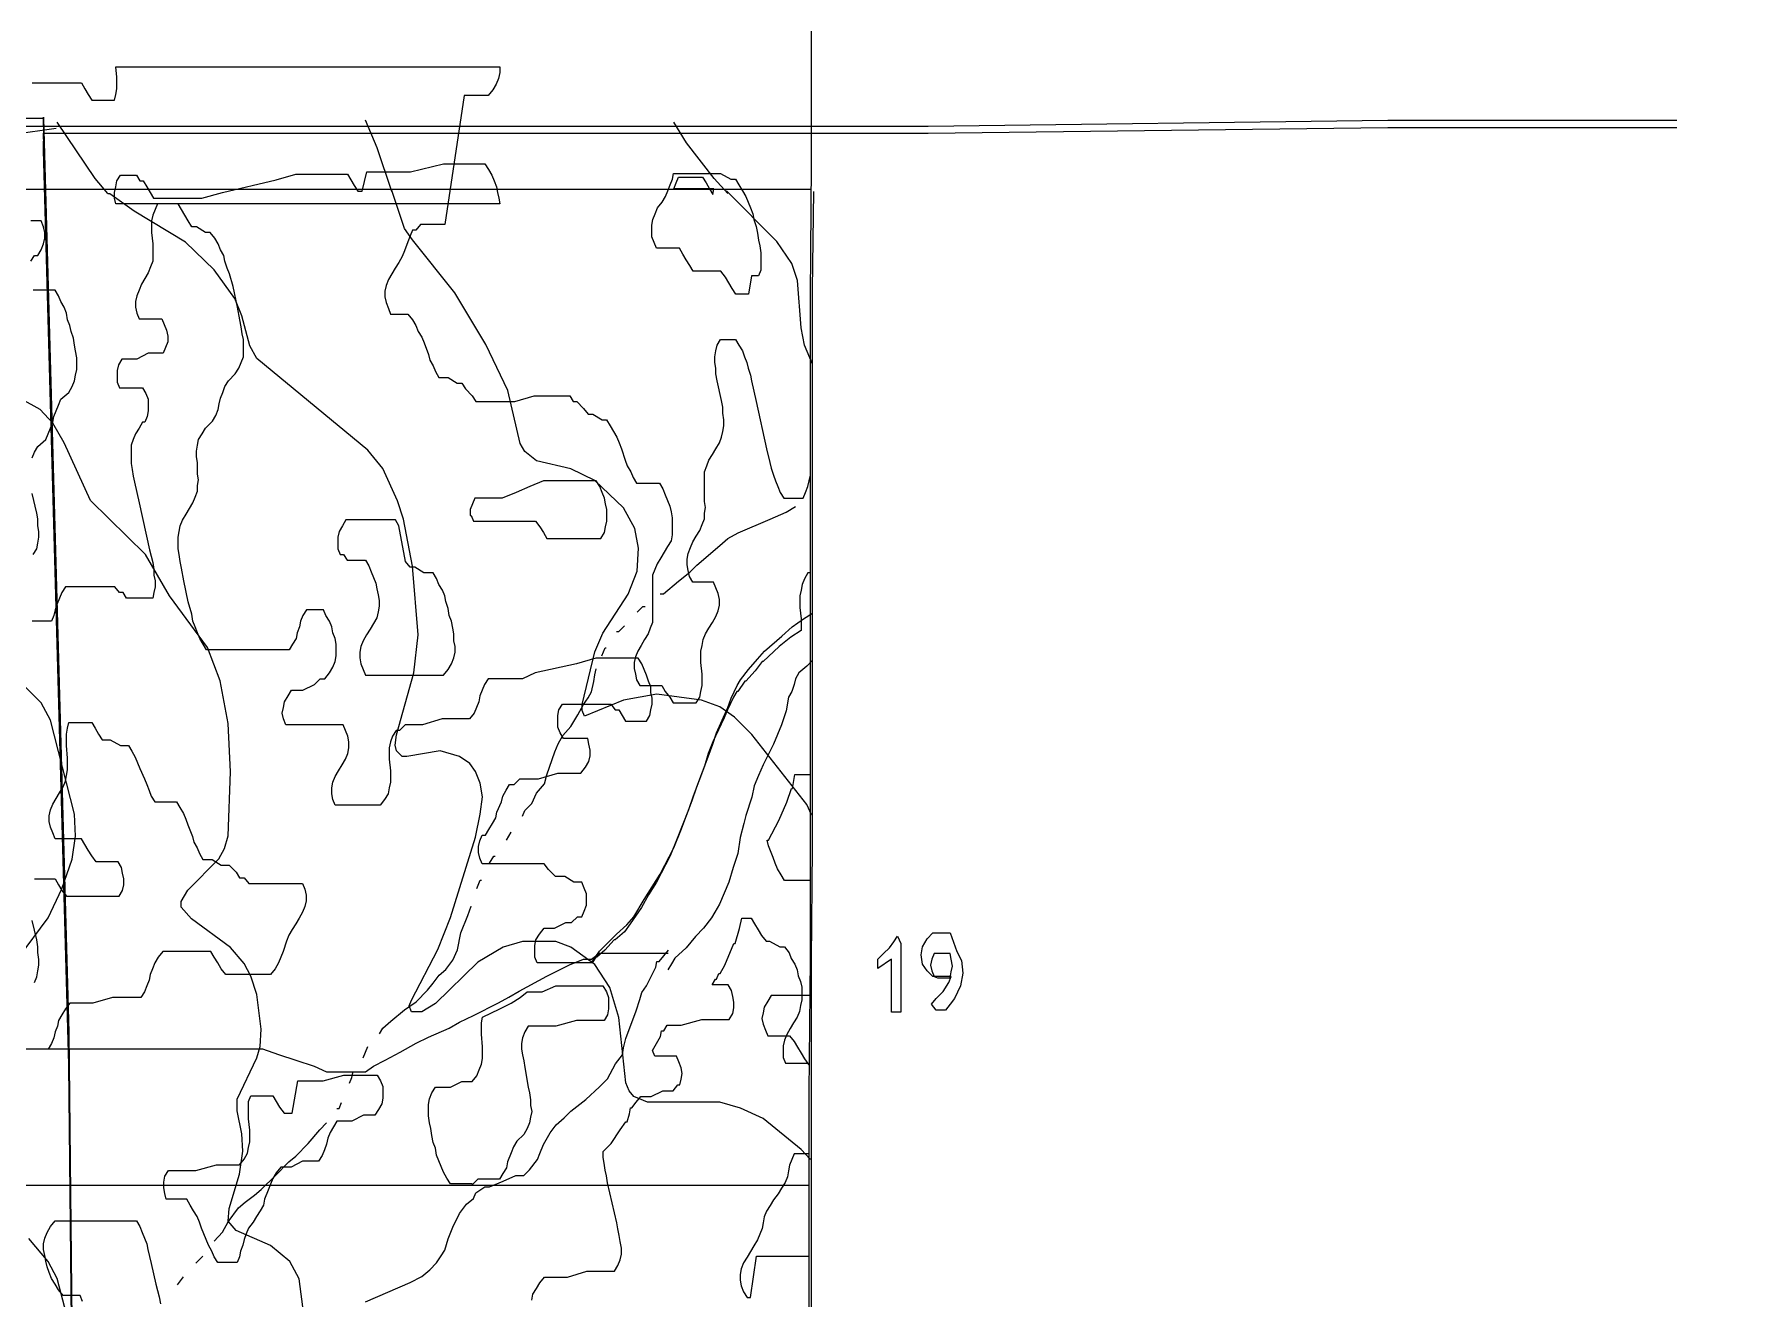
# Model space of a CAD drawing. Extents: x -0.82 to 6.83, y -0.63 to 7.9.
# Drawn here: x 2.53 to 3.321, y 6.715 to 7.297 of the extents above; entities that cross this region are included whole.
import ezdxf

# ---------------------------------------------------------------- set-up
doc = ezdxf.new("R2010")
doc.units = 0
for name, color, linetype in [('Grid', 7, 'CONTINUOUS'), ('roads', 7, 'CONTINUOUS'), ('split_lines', 7, 'CONTINUOUS'), ('split_lines_copy', 7, 'CONTINUOUS'), ('topo', 7, 'CONTINUOUS'), ('topo_grid', 7, 'CONTINUOUS'), ('water', 7, 'CONTINUOUS'), ('white', 7, 'CONTINUOUS')]:
    doc.layers.add(name, color=color, linetype=linetype)

msp = doc.modelspace()

# ---------------------------------------------------------------- linework, layer by layer
at = {"layer": 'Grid', "color": 1}
for points in [[(1.491971, 7.241483), (1.707619, 7.244658), (1.706037, 7.036378), (1.704454, 6.828654), (1.705507, 6.619871), (1.706034, 6.411062), (1.705507, 6.619871), (1.704454, 6.828654), (1.706037, 7.036378), (1.707619, 7.244658), (1.908504, 7.251537), (2.109916, 7.258416), (2.321873, 7.258416), (2.53383, 7.258416), (2.539629, 7.048046), (2.545429, 6.837676), (2.547543, 6.630984), (2.550181, 6.424318), (2.334529, 6.419555), (2.119408, 6.414793), (1.912724, 6.412147), (1.706037, 6.405744), (1.498298, 6.40839)], [(3.285174, 7.257252), (3.152304, 7.257252), (2.940874, 7.254606), (2.734189, 7.254606), (2.533832, 7.254606), (2.533832, 7.25884), (2.533831, 7.254606), (2.321874, 7.254606), (2.109918, 7.254606), (1.908506, 7.247727), (1.707621, 7.240848), (1.707621, 7.25884)], [(2.533831, 7.257252), (2.533831, 7.253019), (2.539631, 7.042649), (2.545431, 6.832279), (2.54754, 6.625586), (2.550175, 6.41892), (2.54754, 6.211698), (2.544905, 6.004503), (2.543849, 5.795694), (2.542267, 5.586911), (2.529613, 5.383394), (2.516432, 5.180405)], [(3.380605, 6.422624), (3.171811, 6.422624), (2.963018, 6.422624), (2.754224, 6.419978), (2.550176, 6.417333), (2.547541, 6.623999), (2.545432, 6.830691), (2.539632, 7.041061), (2.533833, 7.251431), (2.73419, 7.251431), (2.940875, 7.251431), (3.152304, 7.254077), (3.285175, 7.254077)], [(3.35686, 4.763925), (3.14543, 4.763925), (2.933491, 4.763925), (2.724698, 4.763925), (2.712043, 4.763925), (2.490595, 4.763925), (2.503777, 4.967442), (2.51643, 5.17096), (2.529612, 5.373948), (2.542266, 5.577466), (2.543848, 5.786248), (2.544904, 5.995058), (2.547539, 6.202253), (2.550174, 6.409474), (2.547539, 6.61614), (2.54543, 6.822833), (2.53963, 7.033203), (2.533831, 7.243573), (2.533831, 7.247807)]]:
    msp.add_lwpolyline(points, dxfattribs=at)
for points in [[(2.928221, 6.878686), (2.928221, 6.847069), (2.924004, 6.847069), (2.924004, 6.87141), (2.917677, 6.867177), (2.917677, 6.87141), (2.920323, 6.874056), (2.922969, 6.876702), (2.925086, 6.879348), (2.926673, 6.881994)], [(2.954056, 6.875009), (2.956173, 6.870775), (2.956702, 6.864955), (2.955643, 6.859134), (2.952998, 6.853313), (2.950881, 6.850667), (2.948764, 6.848021), (2.946648, 6.848021), (2.944531, 6.848021), (2.942414, 6.850667), (2.944531, 6.853313), (2.947695, 6.856488), (2.950341, 6.860721), (2.9514, 6.863367), (2.949283, 6.863367), (2.946637, 6.863367), (2.942946, 6.863367), (2.9403, 6.866013), (2.938184, 6.869188), (2.937654, 6.873421), (2.938184, 6.877125), (2.9403, 6.88083), (2.942946, 6.883475), (2.946637, 6.883475), (2.950855, 6.883475)], [(2.945093, 6.862891), (2.94668, 6.862891), (2.949326, 6.862891), (2.950914, 6.862891), (2.951443, 6.865537), (2.951972, 6.868183), (2.951443, 6.871358), (2.950914, 6.874003), (2.949326, 6.874003), (2.94668, 6.874003), (2.944564, 6.874003), (2.943505, 6.874003), (2.942447, 6.871358), (2.941918, 6.868712), (2.942447, 6.866066), (2.943505, 6.86342)]]:
    msp.add_lwpolyline(points, close=True, dxfattribs=at)
at = {"layer": 'roads', "color": 7}
for points in [[(2.539632, 7.253575), (2.520124, 7.250929)], [(2.785861, 6.869744), (2.789552, 6.875035), (2.793243, 6.878739), (2.79746, 6.882973), (2.802204, 6.887206), (2.805369, 6.89091), (2.810113, 6.898848), (2.813804, 6.904669), (2.817494, 6.910489), (2.823821, 6.92266), (2.826985, 6.930598), (2.832258, 6.944356), (2.834375, 6.950706), (2.839648, 6.964464), (2.841765, 6.970285), (2.843352, 6.975577), (2.848625, 6.987219), (2.850213, 6.991452), (2.852859, 6.997273), (2.854446, 6.999919), (2.858137, 7.004681), (2.862355, 7.009444), (2.865519, 7.013148), (2.873427, 7.020027), (2.878174, 7.02426), (2.88345, 7.027964), (2.88767, 7.03061)], [(2.88761, 7.008914), (2.884991, 7.006269), (2.8813, 7.003094), (2.879712, 7.000448), (2.879183, 6.997802), (2.878125, 6.994627), (2.876537, 6.991981), (2.875479, 6.985631), (2.873362, 6.979281), (2.869671, 6.970285), (2.864927, 6.96076), (2.862811, 6.955998), (2.860694, 6.951235), (2.859636, 6.945944), (2.85699, 6.937477), (2.855932, 6.933773), (2.854344, 6.927423), (2.853286, 6.920014), (2.851169, 6.913664), (2.849052, 6.906785), (2.844835, 6.896731), (2.842718, 6.893027), (2.841131, 6.890381), (2.83744, 6.885619), (2.833749, 6.881914), (2.829531, 6.876623), (2.824258, 6.87186), (2.822671, 6.869214), (2.821083, 6.866569)], [(2.524341, 6.830188), (2.53594, 6.830188), (2.571266, 6.830188), (2.592356, 6.830188), (2.612391, 6.830188), (2.616609, 6.830188), (2.622936, 6.830188), (2.629267, 6.830188), (2.63454, 6.830188), (2.641921, 6.827543), (2.64983, 6.824897), (2.658265, 6.822251), (2.664065, 6.819605), (2.673555, 6.819605), (2.679882, 6.819605), (2.681998, 6.819605), (2.685689, 6.822251), (2.690962, 6.824897), (2.697815, 6.828601), (2.705197, 6.832834), (2.710997, 6.83548), (2.720487, 6.839713), (2.725231, 6.842359), (2.731557, 6.845534), (2.743157, 6.851355), (2.747901, 6.854001), (2.752647, 6.856647), (2.7653, 6.863526), (2.775846, 6.868818), (2.782172, 6.871463), (2.785863, 6.871463), (2.789554, 6.874109), (2.796407, 6.874109), (2.802738, 6.874109), (2.809591, 6.874109), (2.814864, 6.874109), (2.818026, 6.874109), (2.82119, 6.874109)], [(2.681989, 6.713692), (2.702552, 6.722688), (2.707825, 6.725334), (2.711516, 6.728509), (2.714681, 6.731684), (2.716797, 6.734859), (2.718385, 6.737505), (2.719972, 6.742796), (2.722089, 6.748088), (2.725251, 6.754438), (2.728415, 6.758671), (2.731577, 6.761317), (2.732635, 6.763963), (2.736853, 6.766609), (2.738969, 6.766609), (2.745295, 6.769255), (2.751095, 6.771901), (2.752683, 6.771901), (2.753212, 6.771901), (2.754799, 6.771901), (2.757445, 6.774546), (2.761136, 6.779309), (2.762194, 6.781955), (2.763782, 6.786188), (2.766946, 6.79148), (2.769592, 6.795184), (2.773283, 6.798359), (2.776448, 6.801534), (2.783303, 6.806826), (2.789629, 6.812646), (2.79332, 6.816351), (2.797011, 6.82323), (2.800173, 6.827463), (2.800702, 6.830638), (2.80176, 6.834871), (2.806504, 6.847571), (2.808092, 6.852863), (2.80915, 6.856038), (2.811267, 6.859213), (2.815484, 6.86768), (2.816013, 6.870326), (2.817072, 6.870326), (2.819188, 6.872971), (2.821305, 6.875617)]]:
    msp.add_lwpolyline(points, dxfattribs=at)
at = {"layer": 'split_lines', "color": 7}
msp.add_lwpolyline([(2.885554, 6.383466), (2.885554, 6.44469), (2.885554, 6.505333), (2.886083, 6.566584), (2.886083, 6.6272), (2.886083, 6.688398), (2.886083, 6.749623), (2.886083, 6.810292), (2.886612, 6.871516), (2.886612, 6.932132), (2.886612, 6.99341), (2.886612, 7.053999), (2.886612, 7.115277), (2.886612, 7.176501), (2.887142, 7.237118), (2.887142, 7.298369)], dxfattribs=at)
at = {"layer": 'split_lines_copy', "color": 7}
msp.add_lwpolyline([(2.885554, 6.383466), (2.885554, 6.44469), (2.885554, 6.505333), (2.886083, 6.566584), (2.886083, 6.6272), (2.886083, 6.688398), (2.886083, 6.749623), (2.886083, 6.810292), (2.886612, 6.871516), (2.886612, 6.932132), (2.886612, 6.99341), (2.886612, 7.053999), (2.886612, 7.115277), (2.886612, 7.176501), (2.887142, 7.237118), (2.887142, 7.298369)], dxfattribs=at)
at = {"layer": 'topo', "color": 2}
for points in [[(2.694118, 7.224656), (2.687265, 7.244764), (2.681992, 7.257464)], [(2.563358, 7.223677), (2.557558, 7.230556), (2.540159, 7.256485)], [(2.848604, 7.223677), (2.842278, 7.230556), (2.829623, 7.24696), (2.823823, 7.256485)], [(2.886589, 6.779362), (2.882347, 6.78386), (2.864948, 6.798147), (2.854402, 6.80291), (2.844911, 6.805556), (2.829621, 6.805556), (2.811693, 6.805556), (2.805367, 6.808201), (2.80325, 6.810847), (2.801663, 6.814551), (2.798498, 6.844608), (2.794281, 6.858366), (2.787428, 6.86895), (2.776355, 6.876887), (2.769502, 6.879533), (2.763176, 6.879533), (2.754212, 6.879533), (2.745248, 6.876887), (2.733649, 6.870008), (2.714141, 6.850958), (2.707815, 6.847254), (2.703071, 6.847254), (2.702013, 6.8499), (2.703071, 6.852546), (2.715199, 6.875829), (2.720999, 6.890646), (2.732598, 6.927555), (2.734715, 6.938138), (2.735773, 6.946076), (2.734715, 6.952426), (2.732598, 6.957718), (2.729953, 6.961422), (2.725209, 6.964597), (2.716245, 6.967243), (2.700952, 6.964597), (2.698835, 6.964597), (2.696189, 6.967243), (2.69566, 6.969888), (2.696189, 6.974651), (2.704103, 7.00312), (2.706219, 7.020583), (2.7036, 7.0522), (2.699377, 7.073896), (2.696731, 7.082363), (2.689879, 7.097179), (2.683023, 7.105646), (2.631881, 7.147821), (2.628717, 7.153641), (2.625026, 7.1674), (2.621863, 7.175337), (2.612372, 7.188566), (2.599191, 7.201266), (2.575465, 7.215554), (2.564393, 7.223491), (2.56334, 7.223491)], [(2.887165, 6.937847), (2.884995, 6.94261), (2.859683, 6.974783), (2.851774, 6.982721), (2.844921, 6.987483), (2.836487, 6.990658), (2.815923, 6.993304), (2.800633, 6.990658), (2.782707, 6.98325), (2.781649, 6.985896), (2.781649, 6.988541), (2.787449, 7.012883), (2.79114, 7.02135), (2.802739, 7.039341), (2.806956, 7.049925), (2.807486, 7.060508), (2.805898, 7.069504), (2.800625, 7.079029), (2.787443, 7.091729), (2.776371, 7.097021), (2.760554, 7.100725), (2.755283, 7.104958), (2.753167, 7.108662), (2.747367, 7.133004), (2.73735, 7.154171), (2.723113, 7.177983), (2.703605, 7.202325), (2.699914, 7.207616), (2.694114, 7.225079)], [(2.88762, 7.145254), (2.883932, 7.153985), (2.882344, 7.161923), (2.880757, 7.183619), (2.878111, 7.191556), (2.871258, 7.20161), (2.848054, 7.224894)], [(2.653514, 6.707977), (2.651398, 6.724381), (2.64718, 6.732319), (2.638217, 6.739727), (2.622399, 6.746606), (2.618708, 6.75084), (2.619235, 6.756661), (2.623981, 6.772536), (2.625563, 6.783119), (2.625037, 6.791056), (2.622928, 6.80164), (2.622928, 6.806931), (2.631891, 6.825981), (2.633473, 6.831273), (2.634, 6.839211), (2.631891, 6.855086), (2.629256, 6.863552), (2.626093, 6.869373), (2.619766, 6.876781), (2.601838, 6.890011), (2.597094, 6.895302), (2.597094, 6.897948), (2.600258, 6.90324), (2.614493, 6.917527), (2.617128, 6.92229), (2.61871, 6.928111), (2.619766, 6.957638), (2.61871, 6.979863), (2.615019, 6.999442), (2.60922, 7.014788), (2.591821, 7.038601), (2.580748, 7.057651), (2.555436, 7.082521), (2.54331, 7.10898), (2.538037, 7.117976), (2.532238, 7.124326), (2.506403, 7.138613)], [(2.522234, 6.871966), (2.535942, 6.890487), (2.542269, 6.903716), (2.547014, 6.917474), (2.548596, 6.928058), (2.54807, 6.938112), (2.536998, 6.981345), (2.53278, 6.989282), (2.523288, 6.998807)], [(2.887614, 6.937847), (2.887164, 6.937847)], [(2.887086, 6.779362), (2.886583, 6.779362)], [(2.886558, 6.502528), (2.882349, 6.505174), (2.854931, 6.515228), (2.758442, 6.546317), (2.75106, 6.550021), (2.732079, 6.563779), (2.721535, 6.5696), (2.680937, 6.586534), (2.64403, 6.599763), (2.636648, 6.605584), (2.610286, 6.636169), (2.583919, 6.66358), (2.574956, 6.669401), (2.55703, 6.67628), (2.548594, 6.682101), (2.546485, 6.684747), (2.544903, 6.688451), (2.544376, 6.70803), (2.540158, 6.724434), (2.53594, 6.732372), (2.526977, 6.742955)]]:
    msp.add_lwpolyline(points, dxfattribs=at)
msp.add_lwpolyline([(2.88762, 7.145254)], close=True, dxfattribs=at)
at = {"layer": 'topo_grid', "color": 7}
for points in [[(2.886609, 6.356716), (2.886609, 6.40786), (2.886609, 6.459534), (2.886609, 6.510678), (2.886609, 6.562351), (2.886609, 6.614024), (2.887138, 6.665168), (2.887138, 6.716841), (2.887138, 6.767985), (2.887138, 6.819658), (2.887138, 6.871305), (2.887667, 6.922449), (2.887667, 6.974122), (2.887667, 7.025266), (2.887667, 7.076939), (2.887667, 7.128612), (2.887667, 7.179756), (2.888196, 7.224576)], [(2.49376, 6.767456), (2.530667, 6.767456), (2.568101, 6.767456), (2.605013, 6.767456), (2.642448, 6.767456), (2.679355, 6.767456), (2.716789, 6.767456), (2.754223, 6.767456), (2.791135, 6.767456), (2.828569, 6.767456), (2.865477, 6.767456), (2.886273, 6.767456)]]:
    msp.add_lwpolyline(points, dxfattribs=at)
at = {"layer": 'water', "color": 4}
for points in [[(2.817497, 7.0395), (2.819085, 7.0395), (2.825937, 7.045321), (2.83121, 7.049554), (2.834375, 7.052729), (2.844921, 7.061725), (2.848612, 7.0649), (2.853356, 7.067546), (2.86812, 7.073896), (2.875502, 7.077071), (2.879722, 7.079717)], [(2.806951, 7.03106), (2.809597, 7.033706), (2.810655, 7.033706)], [(2.79746, 7.022117), (2.798518, 7.022117), (2.801164, 7.024763)], [(2.790606, 7.011031), (2.792193, 7.014735), (2.792723, 7.014735)], [(2.754225, 6.937212), (2.755283, 6.939858), (2.758445, 6.943033), (2.760562, 6.947796), (2.764253, 6.952029), (2.765311, 6.956262), (2.769002, 6.966846), (2.770589, 6.97055), (2.772706, 6.974254), (2.776397, 6.978487), (2.779561, 6.983779), (2.782207, 6.988541), (2.784324, 6.991716), (2.785911, 6.994362), (2.78697, 6.999125), (2.787499, 7.0023), (2.788028, 7.004946)], [(2.746844, 6.926153), (2.748961, 6.929857), (2.748961, 6.929857)], [(2.738935, 6.915596), (2.741052, 6.918771), (2.741581, 6.918771)], [(2.733135, 6.904007), (2.734722, 6.907711), (2.735252, 6.907711)], [(2.688318, 6.837041), (2.689906, 6.839687), (2.693596, 6.842862), (2.699923, 6.848154), (2.705196, 6.851858), (2.710469, 6.857149), (2.713115, 6.860324), (2.715761, 6.864029), (2.718925, 6.866674), (2.722087, 6.870908), (2.724203, 6.87567), (2.725791, 6.883608), (2.728953, 6.891545), (2.73054, 6.895779), (2.73054, 6.895779)], [(2.680937, 6.825955), (2.681995, 6.828601), (2.683054, 6.831247)], [(2.67461, 6.814366), (2.675668, 6.817012), (2.676197, 6.819658)], [(2.66881, 6.802778), (2.669868, 6.802778), (2.670927, 6.805423)], [(2.612393, 6.741606), (2.616084, 6.745839), (2.618719, 6.750602), (2.623465, 6.756952), (2.626629, 6.759598), (2.630847, 6.762773), (2.634009, 6.765418), (2.640336, 6.771768), (2.646664, 6.778118), (2.649828, 6.780764), (2.655628, 6.786585), (2.660901, 6.792935), (2.664063, 6.79611), (2.664063, 6.79611)], [(2.603957, 6.731578), (2.607121, 6.734753)], [(2.595521, 6.721577), (2.598156, 6.725281)]]:
    msp.add_lwpolyline(points, dxfattribs=at)
at = {"layer": 'white', "color": 7}
for points in [[(2.528565, 7.274556), (2.5312, 7.274556), (2.533838, 7.274556), (2.536473, 7.274556), (2.539108, 7.274556), (2.541744, 7.274556), (2.544381, 7.274556), (2.547017, 7.274556), (2.549125, 7.274556), (2.551234, 7.274556), (2.552814, 7.27191), (2.554396, 7.269264), (2.555978, 7.266619), (2.55756, 7.266619), (2.559669, 7.266619), (2.561778, 7.266619), (2.563357, 7.266619), (2.56494, 7.266619), (2.566522, 7.266619), (2.567048, 7.269264), (2.567575, 7.27191), (2.567575, 7.274556), (2.567575, 7.277202), (2.567048, 7.281964), (2.743679, 7.281964), (2.743679, 7.281964), (2.743679, 7.279319), (2.74315, 7.276673), (2.742092, 7.274027), (2.740504, 7.271381), (2.738388, 7.268735), (2.736271, 7.268735), (2.733109, 7.268735), (2.730463, 7.268735), (2.727302, 7.268735), (2.718372, 7.209469), (2.715726, 7.209469), (2.712564, 7.209469), (2.709919, 7.209469), (2.707273, 7.209469), (2.705156, 7.206823), (2.703569, 7.206823), (2.70251, 7.204177), (2.701452, 7.201531), (2.699864, 7.197298), (2.698806, 7.194652), (2.697219, 7.192006), (2.695631, 7.18936), (2.694044, 7.186714), (2.692456, 7.184069), (2.691398, 7.181423), (2.690869, 7.178777), (2.690869, 7.176131), (2.691398, 7.173485), (2.692456, 7.170839), (2.693514, 7.168194), (2.695631, 7.168194), (2.697219, 7.168194), (2.699335, 7.168194), (2.701452, 7.168194), (2.703569, 7.165548), (2.705156, 7.162902), (2.706214, 7.160256), (2.707802, 7.15761), (2.70886, 7.154964), (2.710977, 7.149673), (2.711506, 7.147027), (2.713094, 7.144381), (2.714152, 7.141735), (2.715739, 7.139089), (2.717856, 7.139089), (2.719973, 7.139089), (2.72419, 7.136444), (2.726307, 7.136444), (2.727894, 7.133798), (2.731056, 7.130623), (2.732644, 7.127977), (2.73476, 7.127977), (2.736877, 7.127977), (2.739523, 7.127977), (2.742169, 7.127977), (2.744814, 7.127977), (2.747976, 7.127977), (2.750622, 7.127977), (2.759586, 7.130623), (2.762748, 7.130623), (2.765394, 7.130623), (2.768558, 7.130623), (2.771204, 7.130623), (2.773321, 7.130623), (2.775967, 7.130623), (2.777554, 7.127977), (2.779142, 7.127977), (2.782306, 7.124802), (2.784423, 7.122156), (2.786539, 7.122156), (2.790757, 7.11951), (2.792873, 7.11951), (2.794461, 7.116864), (2.796048, 7.114219), (2.797636, 7.111573), (2.798694, 7.108927), (2.799753, 7.106281), (2.80134, 7.100989), (2.802398, 7.098344), (2.803986, 7.095698), (2.805044, 7.093052), (2.806632, 7.090406), (2.808748, 7.090406), (2.810865, 7.090406), (2.812982, 7.090406), (2.815098, 7.090406), (2.817215, 7.090406), (2.818803, 7.08776), (2.819861, 7.085114), (2.820919, 7.082469), (2.821978, 7.079823), (2.822507, 7.077177), (2.823036, 7.074531), (2.823036, 7.071885), (2.823036, 7.069239), (2.823036, 7.066594), (2.822507, 7.063948), (2.820919, 7.061302), (2.819332, 7.058656), (2.817744, 7.05601), (2.816157, 7.053364), (2.815098, 7.050719), (2.81404, 7.048073), (2.81404, 7.045427), (2.81404, 7.042781), (2.81404, 7.040135), (2.81404, 7.034314), (2.81404, 7.031669), (2.81404, 7.029023), (2.81404, 7.026377), (2.812982, 7.023731), (2.811923, 7.021085), (2.810336, 7.018439), (2.808748, 7.015794), (2.807161, 7.013148), (2.806103, 7.010502), (2.805573, 7.007856), (2.805573, 7.00521), (2.806103, 7.002564), (2.806632, 6.999919), (2.808219, 6.997273), (2.809807, 6.997273), (2.811923, 6.997273), (2.81404, 6.997273), (2.816157, 6.997273), (2.818273, 6.997273), (2.819861, 6.994627), (2.821978, 6.991981), (2.823565, 6.989335), (2.825153, 6.989335), (2.82674, 6.989335), (2.828857, 6.989335), (2.830444, 6.989335), (2.832561, 6.989335), (2.834148, 6.989335), (2.835736, 6.991981), (2.836265, 6.994627), (2.836794, 6.997273), (2.836794, 6.999919), (2.836794, 7.002564), (2.836265, 7.007856), (2.836265, 7.010502), (2.836265, 7.013148), (2.836794, 7.015794), (2.837323, 7.018439), (2.838382, 7.021085), (2.839969, 7.023731), (2.841557, 7.026377), (2.843144, 7.029023), (2.844203, 7.031669), (2.844732, 7.034314), (2.844732, 7.03696), (2.844203, 7.039606), (2.843144, 7.042252), (2.842086, 7.044898), (2.839969, 7.044898), (2.838382, 7.044898), (2.836265, 7.044898), (2.834148, 7.044898), (2.832561, 7.044898), (2.830973, 7.047544), (2.830444, 7.050189), (2.829915, 7.052835), (2.829915, 7.055481), (2.830444, 7.058127), (2.831503, 7.060773), (2.832561, 7.063419), (2.834148, 7.066064), (2.835736, 7.06871), (2.836794, 7.071356), (2.837853, 7.074002), (2.837853, 7.076648), (2.838382, 7.079294), (2.837853, 7.081939), (2.837853, 7.087231), (2.837853, 7.090406), (2.837853, 7.093052), (2.837853, 7.095698), (2.838911, 7.098344), (2.839969, 7.100989), (2.841557, 7.103635), (2.843144, 7.106281), (2.844732, 7.108927), (2.84579, 7.111573), (2.846319, 7.114219), (2.846848, 7.116864), (2.846848, 7.11951), (2.846319, 7.122685), (2.846319, 7.125331), (2.84579, 7.128506), (2.843673, 7.137502), (2.843144, 7.140677), (2.843144, 7.143323), (2.842615, 7.145969), (2.842615, 7.148614), (2.843144, 7.15126), (2.843673, 7.153906), (2.845261, 7.156552), (2.846848, 7.156552), (2.848436, 7.156552), (2.850553, 7.156552), (2.85214, 7.156552), (2.853728, 7.153906), (2.855315, 7.15126), (2.856373, 7.148614), (2.857432, 7.145969), (2.857961, 7.143323), (2.859019, 7.140148), (2.859548, 7.137502), (2.861665, 7.127977), (2.866412, 7.106281), (2.867999, 7.099931), (2.868528, 7.097285), (2.869587, 7.09411), (2.870645, 7.091464), (2.871703, 7.088819), (2.872762, 7.086173), (2.874349, 7.083527), (2.875937, 7.083527), (2.878053, 7.083527), (2.88017, 7.083527), (2.881758, 7.083527), (2.883345, 7.083527), (2.884403, 7.086173), (2.885462, 7.088819), (2.885991, 7.091464), (2.886599, 7.09411)], [(2.887058, 7.225582), (2.866003, 7.225582), (2.825932, 7.225582), (2.786389, 7.225582), (2.746318, 7.225582), (2.706771, 7.225582), (2.6667, 7.225582), (2.627156, 7.225582), (2.587086, 7.225582), (2.547011, 7.225582), (2.507468, 7.225582)], [(2.887061, 7.225582), (2.866005, 7.225582), (2.825934, 7.225582), (2.786391, 7.225582), (2.746316, 7.225582), (2.706773, 7.225582), (2.666702, 7.225582), (2.627158, 7.225582), (2.587088, 7.225582), (2.547013, 7.225582), (2.507469, 7.225582)], [(2.886621, 7.049131), (2.885484, 7.049131), (2.883896, 7.046485), (2.882838, 7.043839), (2.882309, 7.041194), (2.881779, 7.038548), (2.881779, 7.035902), (2.881779, 7.033256), (2.882309, 7.027964), (2.882309, 7.025319), (2.882309, 7.022673), (2.882309, 7.022673), (2.877565, 7.019498), (2.872292, 7.015264), (2.86491, 7.008385), (2.86438, 7.008385), (2.861216, 7.004152), (2.856999, 6.999389), (2.856469, 6.999389), (2.853305, 6.994627), (2.852776, 6.994627), (2.851188, 6.991981), (2.848543, 6.98616), (2.848543, 6.98616), (2.846955, 6.982456), (2.846955, 6.982456), (2.841682, 6.971344), (2.841682, 6.971344), (2.839565, 6.966052), (2.837978, 6.960231), (2.832705, 6.946473), (2.830588, 6.940123), (2.825315, 6.926894), (2.82215, 6.918956), (2.815824, 6.906785), (2.812133, 6.900964), (2.808969, 6.895144), (2.803693, 6.887735), (2.801047, 6.884031), (2.79683, 6.880327), (2.796301, 6.880327), (2.792083, 6.875564), (2.788392, 6.872389), (2.787863, 6.872389), (2.786275, 6.869744), (2.784159, 6.869744), (2.780994, 6.869744), (2.777833, 6.869744), (2.774668, 6.869744), (2.772022, 6.869744), (2.769377, 6.869744), (2.766731, 6.869744), (2.764085, 6.869744), (2.762497, 6.869744), (2.76091, 6.869744), (2.759852, 6.872389), (2.759852, 6.875035), (2.759852, 6.877681), (2.760381, 6.880327), (2.761968, 6.882973), (2.764085, 6.885619), (2.766202, 6.885619), (2.768847, 6.885619), (2.774121, 6.888264), (2.776766, 6.888264), (2.779412, 6.89091), (2.781529, 6.89091), (2.782587, 6.893556), (2.783646, 6.896202), (2.783646, 6.898848), (2.783646, 6.901494), (2.782587, 6.904139), (2.781529, 6.906785), (2.779412, 6.906785), (2.777825, 6.906785), (2.773607, 6.909431), (2.771491, 6.909431), (2.769374, 6.909431), (2.766209, 6.912606), (2.764093, 6.915252), (2.762505, 6.915252), (2.759859, 6.915252), (2.757743, 6.915252), (2.755097, 6.915252), (2.751935, 6.915252), (2.746136, 6.915252), (2.74349, 6.915252), (2.740844, 6.915252), (2.738727, 6.915252), (2.736611, 6.915252), (2.735552, 6.915252), (2.734494, 6.917898), (2.733965, 6.920544), (2.733965, 6.923189), (2.734494, 6.925835), (2.735552, 6.928481), (2.73714, 6.928481), (2.738727, 6.931127), (2.740315, 6.933773), (2.741902, 6.936419), (2.742431, 6.939064), (2.744548, 6.943827), (2.745077, 6.946473), (2.746665, 6.949119), (2.748252, 6.951764), (2.750369, 6.951764), (2.753015, 6.95441), (2.755661, 6.95441), (2.758306, 6.95441), (2.761471, 6.95441), (2.770435, 6.957056), (2.773599, 6.957056), (2.776245, 6.957056), (2.778891, 6.957056), (2.781008, 6.957056), (2.783124, 6.959702), (2.784712, 6.962348), (2.785241, 6.964994), (2.785241, 6.967639), (2.784712, 6.970285), (2.784183, 6.972931), (2.782595, 6.972931), (2.781008, 6.972931), (2.778891, 6.972931), (2.776774, 6.972931), (2.774658, 6.972931), (2.77307, 6.972931), (2.771483, 6.975577), (2.770424, 6.978223), (2.770424, 6.980869), (2.770424, 6.983514), (2.770953, 6.98616), (2.772541, 6.988806), (2.774128, 6.988806), (2.776245, 6.988806), (2.778891, 6.988806), (2.781537, 6.988806), (2.784701, 6.988806), (2.787347, 6.988806), (2.789993, 6.988806), (2.792639, 6.988806), (2.794755, 6.988806), (2.796872, 6.98616), (2.79846, 6.98616), (2.800047, 6.983514), (2.801635, 6.980869), (2.803751, 6.980869), (2.805339, 6.980869), (2.807455, 6.980869), (2.809572, 6.980869), (2.81116, 6.980869), (2.812747, 6.983514), (2.813276, 6.98616), (2.813805, 6.988806), (2.813805, 6.991452), (2.813276, 6.994098), (2.813276, 6.996744), (2.812218, 6.999389), (2.81116, 7.002035), (2.810101, 7.004681), (2.809043, 7.007327), (2.807455, 7.009973), (2.805339, 7.009973), (2.802693, 7.009973), (2.800047, 7.009973), (2.797401, 7.009973), (2.794239, 7.009973), (2.791078, 7.009973), (2.787913, 7.009973), (2.778949, 7.007327), (2.759968, 7.003094), (2.754168, 7.000448), (2.751004, 7.000448), (2.748358, 7.000448), (2.745194, 7.000448), (2.742548, 7.000448), (2.740431, 7.000448), (2.738314, 7.000448), (2.736727, 6.997802), (2.735669, 6.995156), (2.73461, 6.99251), (2.734081, 6.989864), (2.733023, 6.987219), (2.731964, 6.984573), (2.729848, 6.981927), (2.727731, 6.981927), (2.725614, 6.981927), (2.722969, 6.981927), (2.720323, 6.981927), (2.717158, 6.981927), (2.708194, 6.979281), (2.705548, 6.979281), (2.702903, 6.979281), (2.700257, 6.979281), (2.697611, 6.976635), (2.696023, 6.976635), (2.694436, 6.973989), (2.693378, 6.971344), (2.692848, 6.968698), (2.692848, 6.966052), (2.692848, 6.963406), (2.693378, 6.958114), (2.693378, 6.955469), (2.693378, 6.952823), (2.692848, 6.950177), (2.692319, 6.947531), (2.690732, 6.944885), (2.688615, 6.942239), (2.686498, 6.942239), (2.683853, 6.942239), (2.681207, 6.942239), (2.678561, 6.942239), (2.675915, 6.942239), (2.673269, 6.942239), (2.671153, 6.942239), (2.669036, 6.942239), (2.667978, 6.942239), (2.666919, 6.944885), (2.66639, 6.947531), (2.66639, 6.950177), (2.666919, 6.952823), (2.667978, 6.955469), (2.669565, 6.958114), (2.671153, 6.96076), (2.67274, 6.963406), (2.673798, 6.966052), (2.674328, 6.968698), (2.674328, 6.971344), (2.673798, 6.973989), (2.67274, 6.976635), (2.671682, 6.979281), (2.669565, 6.979281), (2.667448, 6.979281), (2.664803, 6.979281), (2.662157, 6.979281), (2.656357, 6.979281), (2.653711, 6.979281), (2.651065, 6.979281), (2.64842, 6.979281), (2.646832, 6.979281), (2.64525, 6.979281), (2.644197, 6.981927), (2.64367, 6.984573), (2.644197, 6.987219), (2.644723, 6.989864), (2.646306, 6.99251), (2.647893, 6.995156), (2.650539, 6.995156), (2.653185, 6.995156), (2.658458, 6.997802), (2.661104, 7.000448), (2.66322, 7.000448), (2.665337, 7.003094), (2.666925, 7.005739), (2.667983, 7.008385), (2.668512, 7.011031), (2.668512, 7.013677), (2.668512, 7.016323), (2.667983, 7.018969), (2.666925, 7.021614), (2.666395, 7.02426), (2.665337, 7.026906), (2.66375, 7.029552), (2.662691, 7.032198), (2.660575, 7.032198), (2.658458, 7.032198), (2.65687, 7.032198), (2.654754, 7.032198), (2.653166, 7.029552), (2.652108, 7.026906), (2.651579, 7.02426), (2.65052, 7.021614), (2.649991, 7.018969), (2.648404, 7.016323), (2.646816, 7.013677), (2.644717, 7.013677), (2.642079, 7.013677), (2.639444, 7.013677), (2.636809, 7.013677), (2.633645, 7.013677), (2.63101, 7.013677), (2.627847, 7.013677), (2.624683, 7.013677), (2.622042, 7.013677), (2.618883, 7.013677), (2.616243, 7.013677), (2.613607, 7.013677), (2.610972, 7.013677), (2.608863, 7.013677), (2.607281, 7.016323), (2.605699, 7.018969), (2.604646, 7.021614), (2.60359, 7.02426), (2.602537, 7.026906), (2.602011, 7.030081), (2.600428, 7.035902), (2.59832, 7.045427), (2.597264, 7.051248), (2.596738, 7.054423), (2.596211, 7.057598), (2.595684, 7.060244), (2.595684, 7.062889), (2.595684, 7.065535), (2.596211, 7.068181), (2.596738, 7.070827), (2.597793, 7.073473), (2.599375, 7.076119), (2.600958, 7.078764), (2.60254, 7.08141), (2.603593, 7.084056), (2.604649, 7.086702), (2.604649, 7.089348), (2.605175, 7.091994), (2.604649, 7.094639), (2.604649, 7.099931), (2.604122, 7.102577), (2.604122, 7.105223), (2.604649, 7.107869), (2.605175, 7.110514), (2.606757, 7.11316), (2.608339, 7.115806), (2.611503, 7.118981), (2.613086, 7.121627), (2.614139, 7.124273), (2.614665, 7.126919), (2.615192, 7.129564), (2.616247, 7.13221), (2.6173, 7.134856), (2.618885, 7.137502), (2.622045, 7.140677), (2.62363, 7.143323), (2.624683, 7.145969), (2.625739, 7.148614), (2.625739, 7.15126), (2.625739, 7.153906), (2.625739, 7.156552), (2.62521, 7.159198), (2.624683, 7.162373), (2.624157, 7.165548), (2.623098, 7.171369), (2.620989, 7.180894), (2.619413, 7.186714), (2.618354, 7.18936), (2.617301, 7.192535), (2.616775, 7.195181), (2.615192, 7.197827), (2.614137, 7.200473), (2.612557, 7.203119), (2.610448, 7.205764), (2.60834, 7.205764), (2.604122, 7.20841), (2.602013, 7.20841), (2.600431, 7.211056), (2.598848, 7.213702), (2.597266, 7.216348), (2.595684, 7.218994), (2.593575, 7.218994), (2.591993, 7.218994), (2.589884, 7.218994), (2.587776, 7.218994), (2.586193, 7.218994), (2.58514, 7.216348), (2.584085, 7.213702), (2.583558, 7.211056), (2.583558, 7.20841), (2.583558, 7.205764), (2.584085, 7.200473), (2.584085, 7.197827), (2.584085, 7.195181), (2.584085, 7.192535), (2.583032, 7.189889), (2.581979, 7.187244), (2.580396, 7.184598), (2.578814, 7.181952), (2.577758, 7.179306), (2.576705, 7.17666), (2.576179, 7.174014), (2.576179, 7.171369), (2.576705, 7.168723), (2.577758, 7.166077), (2.578814, 7.166077), (2.580396, 7.166077), (2.582505, 7.166077), (2.584614, 7.166077), (2.586723, 7.166077), (2.588305, 7.166077), (2.58936, 7.163431), (2.590416, 7.160785), (2.590943, 7.158139), (2.590943, 7.155494), (2.589887, 7.152848), (2.588834, 7.150202), (2.586725, 7.150202), (2.584616, 7.150202), (2.581981, 7.150202), (2.576708, 7.147556), (2.574073, 7.147556), (2.571964, 7.147556), (2.569855, 7.147556), (2.568273, 7.14491), (2.567747, 7.142264), (2.567747, 7.139619), (2.567747, 7.136973), (2.568802, 7.134327), (2.569855, 7.134327), (2.571964, 7.134327), (2.573546, 7.134327), (2.575655, 7.134327), (2.577764, 7.134327), (2.579343, 7.134327), (2.580925, 7.131681), (2.581981, 7.129035), (2.581981, 7.126389), (2.581981, 7.123744), (2.581455, 7.121098), (2.580399, 7.118452), (2.579346, 7.118452), (2.577764, 7.115806), (2.576182, 7.11316), (2.575128, 7.110514), (2.574073, 7.107869), (2.574073, 7.105223), (2.574073, 7.102577), (2.574073, 7.099402), (2.574599, 7.096756), (2.575126, 7.093581), (2.575652, 7.090935), (2.577761, 7.08141), (2.582506, 7.059714), (2.584088, 7.053894), (2.584615, 7.050719), (2.584615, 7.048073), (2.585141, 7.045427), (2.585141, 7.042781), (2.584615, 7.040135), (2.584088, 7.037489), (2.582506, 7.037489), (2.580924, 7.037489), (2.579342, 7.037489), (2.577233, 7.037489), (2.575124, 7.037489), (2.573542, 7.037489), (2.57196, 7.037489), (2.570378, 7.040135), (2.568795, 7.040135), (2.566687, 7.042781), (2.564578, 7.042781), (2.561943, 7.042781), (2.55914, 7.042781), (2.556505, 7.042781), (2.553867, 7.042781), (2.551232, 7.042781), (2.548596, 7.042781), (2.545961, 7.042781), (2.543852, 7.042781), (2.54227, 7.040135), (2.541214, 7.037489), (2.540161, 7.034844), (2.539106, 7.032198), (2.538579, 7.029552), (2.537526, 7.026906), (2.535944, 7.026906), (2.533835, 7.026906), (2.532253, 7.026906), (2.530144, 7.026906), (2.528562, 7.026906)], [(2.528038, 7.192535), (2.52962, 7.195181), (2.5312, 7.195181), (2.532782, 7.197827), (2.533838, 7.200473), (2.534364, 7.203119), (2.534364, 7.205764), (2.533838, 7.20841), (2.532782, 7.211056), (2.531729, 7.211056), (2.530147, 7.211056), (2.528038, 7.211056)], [(2.528562, 7.102048), (2.529615, 7.104694), (2.531197, 7.107339), (2.534888, 7.110514), (2.535941, 7.11316), (2.536997, 7.115806), (2.53805, 7.118452), (2.538577, 7.121098), (2.539632, 7.123744), (2.540685, 7.126389), (2.541741, 7.129035), (2.545432, 7.13221), (2.547014, 7.134856), (2.54807, 7.137502), (2.548596, 7.140148), (2.549123, 7.142794), (2.549123, 7.145439), (2.549123, 7.148085), (2.548596, 7.15126), (2.54807, 7.153906), (2.547543, 7.157081), (2.546488, 7.160256), (2.545961, 7.162902), (2.544908, 7.165548), (2.544381, 7.168723), (2.543326, 7.171369), (2.541744, 7.174014), (2.540691, 7.17666), (2.539108, 7.179306), (2.537, 7.179306), (2.534891, 7.179306), (2.532782, 7.179306), (2.530673, 7.179306), (2.529091, 7.179306)], [(2.529089, 7.057598), (2.530671, 7.060244), (2.531197, 7.062889), (2.531724, 7.065535), (2.531724, 7.068181), (2.531197, 7.070827), (2.531197, 7.074002), (2.530671, 7.076648), (2.528562, 7.085644)], [(2.529612, 6.90832), (2.531721, 6.90832), (2.533303, 6.90832), (2.535417, 6.90832), (2.537523, 6.90832), (2.539106, 6.90832), (2.540691, 6.905674), (2.542273, 6.903028), (2.544381, 6.900382), (2.545964, 6.900382), (2.548602, 6.900382), (2.55071, 6.900382), (2.553346, 6.900382), (2.556509, 6.900382), (2.559147, 6.900382), (2.561782, 6.900382), (2.564417, 6.900382), (2.566526, 6.900382), (2.568635, 6.900382), (2.570217, 6.903028), (2.570743, 6.905674), (2.570743, 6.90832), (2.570217, 6.910966), (2.56969, 6.913611), (2.568108, 6.916257), (2.566526, 6.916257), (2.564417, 6.916257), (2.562308, 6.916257), (2.5602, 6.916257), (2.558091, 6.916257), (2.555982, 6.918903), (2.5544, 6.921549), (2.552818, 6.924195), (2.551236, 6.926841), (2.549127, 6.926841), (2.547545, 6.926841), (2.544909, 6.926841), (2.542801, 6.926841), (2.540692, 6.926841), (2.539107, 6.926841), (2.538054, 6.929486), (2.537004, 6.932132), (2.536477, 6.934778), (2.536477, 6.937424), (2.537004, 6.94007), (2.538054, 6.942716), (2.539639, 6.945361), (2.541221, 6.948007), (2.542803, 6.950653), (2.543859, 6.953299), (2.544385, 6.955945), (2.544912, 6.958591), (2.544912, 6.961236), (2.544912, 6.963882), (2.544385, 6.969703), (2.544385, 6.972349), (2.544385, 6.974995), (2.544912, 6.977641), (2.545439, 6.980286), (2.547018, 6.980286), (2.5486, 6.980286), (2.550709, 6.980286), (2.552818, 6.980286), (2.5544, 6.980286), (2.555982, 6.980286), (2.557564, 6.977641), (2.559147, 6.974995), (2.560729, 6.972349), (2.562838, 6.972349), (2.56442, 6.972349), (2.569165, 6.969703), (2.571273, 6.969703), (2.572856, 6.969703), (2.574438, 6.967057), (2.57602, 6.964411), (2.577073, 6.961766), (2.578129, 6.95912), (2.580238, 6.954357), (2.581291, 6.951711), (2.582346, 6.949066), (2.583399, 6.94642), (2.584982, 6.943774), (2.58709, 6.943774), (2.589199, 6.943774), (2.591308, 6.943774), (2.593416, 6.943774), (2.594999, 6.943774), (2.596581, 6.941128), (2.598163, 6.938482), (2.599219, 6.935836), (2.600272, 6.933191), (2.602381, 6.927899), (2.602907, 6.925253), (2.604489, 6.922607), (2.605542, 6.919961), (2.607125, 6.917316), (2.609233, 6.917316), (2.611342, 6.917316), (2.61556, 6.91467), (2.617669, 6.91467), (2.619251, 6.91467), (2.622414, 6.911495), (2.623996, 6.908849), (2.626105, 6.908849), (2.628211, 6.906203), (2.628211, 6.906203), (2.630846, 6.906203), (2.633482, 6.906203), (2.636119, 6.906203), (2.641919, 6.906203), (2.644556, 6.906203), (2.647192, 6.906203), (2.649308, 6.906203), (2.651425, 6.906203), (2.653013, 6.906203), (2.654071, 6.903557), (2.6546, 6.900911), (2.6546, 6.898266), (2.654071, 6.89562), (2.653013, 6.892974), (2.651425, 6.890328), (2.649838, 6.887682), (2.64825, 6.885036), (2.646663, 6.882391), (2.645607, 6.879745), (2.644025, 6.874982), (2.642972, 6.872336), (2.641916, 6.869691), (2.640334, 6.867045), (2.638225, 6.864399), (2.635587, 6.864399), (2.632952, 6.864399), (2.630317, 6.864399), (2.627681, 6.864399), (2.625043, 6.864399), (2.622408, 6.864399), (2.619773, 6.864399), (2.617664, 6.864399), (2.615555, 6.867045), (2.613973, 6.869691), (2.612391, 6.872336), (2.610809, 6.874982), (2.6087, 6.874982), (2.606591, 6.874982), (2.603956, 6.874982), (2.601849, 6.874982), (2.598685, 6.874982), (2.59605, 6.874982), (2.593415, 6.874982), (2.591306, 6.874982), (2.588671, 6.874982), (2.586562, 6.872336), (2.58498, 6.869691), (2.583924, 6.867045), (2.582871, 6.864399), (2.582344, 6.861753), (2.581289, 6.859107), (2.580236, 6.856461), (2.578654, 6.853816), (2.576545, 6.853816), (2.57391, 6.853816), (2.571274, 6.853816), (2.568636, 6.853816), (2.565474, 6.853816), (2.556511, 6.85117), (2.553873, 6.85117), (2.551237, 6.85117), (2.548602, 6.85117), (2.545967, 6.85117), (2.543858, 6.848524), (2.542276, 6.845878), (2.540694, 6.843232), (2.540167, 6.840586), (2.539109, 6.837941), (2.538582, 6.835295), (2.537529, 6.832649), (2.535952, 6.830003), (2.533838, 6.830003), (2.532256, 6.830003), (2.530139, 6.830003), (2.528559, 6.830003)], [(2.886702, 6.907632), (2.884771, 6.907632), (2.882125, 6.907632), (2.879479, 6.907632), (2.876833, 6.907632), (2.874716, 6.907632), (2.873129, 6.910278), (2.871541, 6.912924), (2.870483, 6.915569), (2.869425, 6.918215), (2.867308, 6.923507), (2.866779, 6.926153), (2.867308, 6.926153), (2.872052, 6.935149), (2.872052, 6.935149), (2.875748, 6.943615), (2.877865, 6.949965), (2.878394, 6.949965), (2.879452, 6.956315), (2.879452, 6.956315), (2.88104, 6.956315), (2.883157, 6.956315), (2.884744, 6.956315), (2.886861, 6.956315)], [(2.529612, 6.860695), (2.530668, 6.863341), (2.531195, 6.865986), (2.531721, 6.868632), (2.531721, 6.871278), (2.531195, 6.874453), (2.531195, 6.877099), (2.530668, 6.880274), (2.528559, 6.88927)], [(2.75845, 6.714592), (2.758979, 6.717238), (2.760567, 6.719884), (2.762154, 6.722529), (2.764271, 6.725175), (2.766388, 6.725175), (2.769034, 6.725175), (2.772198, 6.725175), (2.774844, 6.725175), (2.783808, 6.727821), (2.786972, 6.727821), (2.789618, 6.727821), (2.792264, 6.727821), (2.79491, 6.727821), (2.796497, 6.727821), (2.798085, 6.730467), (2.799143, 6.733113), (2.799672, 6.735759), (2.799672, 6.738404), (2.799143, 6.741579), (2.798614, 6.744225), (2.798085, 6.7474), (2.797556, 6.750046), (2.793338, 6.768567), (2.792809, 6.771742), (2.79228, 6.774388), (2.791751, 6.777563), (2.791222, 6.780209), (2.791222, 6.782854), (2.794913, 6.786559), (2.794913, 6.786559), (2.79913, 6.792909), (2.79913, 6.792909), (2.801776, 6.796613), (2.802305, 6.796613), (2.802305, 6.796613), (2.803363, 6.800317), (2.803893, 6.802963), (2.804422, 6.802963), (2.806538, 6.805609), (2.808655, 6.808254), (2.810772, 6.808254), (2.813418, 6.808254), (2.818691, 6.8109), (2.821336, 6.8109), (2.823453, 6.8109), (2.82557, 6.813546), (2.826628, 6.813546), (2.827157, 6.816192), (2.827686, 6.818838), (2.827157, 6.821484), (2.826099, 6.824129), (2.825041, 6.826775), (2.822924, 6.826775), (2.820807, 6.826775), (2.818691, 6.826775), (2.817103, 6.826775), (2.814986, 6.826775), (2.813928, 6.829421), (2.817619, 6.835771), (2.818148, 6.838417), (2.818677, 6.838417), (2.819207, 6.838417), (2.820794, 6.841063), (2.821323, 6.841063), (2.824488, 6.841063), (2.827134, 6.841063), (2.836624, 6.843709), (2.83927, 6.843709), (2.842434, 6.843709), (2.84508, 6.843709), (2.847197, 6.843709), (2.849314, 6.843709), (2.850901, 6.846354), (2.85143, 6.849), (2.85143, 6.851646), (2.850901, 6.854292), (2.850372, 6.856938), (2.848784, 6.859584), (2.847197, 6.859584), (2.84508, 6.859584), (2.842964, 6.859584), (2.841376, 6.859584), (2.842964, 6.862229), (2.843493, 6.862229), (2.844551, 6.864875), (2.84508, 6.864875), (2.847197, 6.868579), (2.847197, 6.868579), (2.851414, 6.878634), (2.851943, 6.878634), (2.85406, 6.885513), (2.855118, 6.890275), (2.855648, 6.890275), (2.857764, 6.890275), (2.859352, 6.890275), (2.860939, 6.887629), (2.862527, 6.884984), (2.864114, 6.882338), (2.866231, 6.879692), (2.867818, 6.879692), (2.872562, 6.877046), (2.874679, 6.877046), (2.876796, 6.8744), (2.877854, 6.871754), (2.879442, 6.869109), (2.8805, 6.866463), (2.881029, 6.863817), (2.882087, 6.861171), (2.882617, 6.858525), (2.882617, 6.85535), (2.882617, 6.852704), (2.882087, 6.850059), (2.881558, 6.847413), (2.8805, 6.844767), (2.878912, 6.842121), (2.877325, 6.839475), (2.875737, 6.836829), (2.874679, 6.834184), (2.87415, 6.831538), (2.87415, 6.828892), (2.87415, 6.826246), (2.875208, 6.8236), (2.876796, 6.8236), (2.878383, 6.8236), (2.881029, 6.8236), (2.883675, 6.8236), (2.886321, 6.8236)], [(2.731026, 6.768064), (2.72838, 6.768064), (2.725734, 6.768064), (2.723088, 6.768064), (2.720972, 6.768064), (2.719384, 6.77071), (2.717797, 6.773356), (2.716738, 6.776002), (2.71568, 6.778648), (2.714622, 6.781293), (2.714093, 6.784468), (2.713034, 6.787114), (2.712505, 6.790289), (2.711976, 6.793464), (2.711447, 6.79611), (2.710918, 6.799285), (2.710918, 6.801931), (2.710918, 6.804577), (2.711447, 6.807223), (2.712505, 6.809868), (2.714093, 6.812514), (2.716209, 6.812514), (2.718326, 6.812514), (2.720972, 6.812514), (2.726245, 6.81516), (2.728362, 6.81516), (2.731007, 6.81516), (2.733124, 6.817806), (2.734182, 6.820452), (2.735241, 6.823098), (2.73577, 6.825743), (2.73577, 6.828389), (2.73577, 6.831035), (2.735241, 6.836856), (2.735241, 6.839502), (2.735241, 6.842148), (2.73577, 6.844793), (2.73577, 6.844793), (2.743678, 6.848498), (2.748952, 6.851143), (2.753169, 6.853789), (2.756333, 6.856435), (2.756863, 6.856435), (2.763189, 6.856435), (2.769515, 6.859081), (2.775315, 6.859081), (2.778479, 6.859081), (2.781643, 6.859081), (2.784289, 6.859081), (2.786935, 6.859081), (2.789581, 6.859081), (2.791168, 6.859081), (2.792756, 6.856435), (2.793814, 6.853789), (2.793814, 6.851143), (2.793814, 6.848498), (2.793285, 6.845852), (2.791698, 6.843206), (2.789581, 6.843206), (2.787464, 6.843206), (2.784818, 6.843206), (2.781654, 6.843206), (2.779008, 6.843206), (2.769518, 6.84056), (2.766872, 6.84056), (2.763707, 6.84056), (2.761061, 6.84056), (2.758945, 6.84056), (2.756828, 6.84056), (2.755241, 6.837914), (2.754182, 6.835268), (2.753653, 6.832623), (2.753653, 6.829977), (2.754182, 6.827331), (2.754711, 6.824685), (2.755241, 6.82151), (2.756828, 6.812514), (2.757357, 6.809868), (2.757886, 6.806693), (2.757886, 6.804048), (2.758416, 6.801402), (2.757886, 6.798756), (2.757357, 6.79611), (2.756299, 6.793464), (2.754711, 6.790818), (2.75155, 6.787643), (2.749962, 6.784998), (2.748904, 6.782352), (2.747316, 6.778118), (2.746787, 6.775473), (2.7452, 6.772827), (2.743612, 6.770181), (2.741496, 6.770181), (2.73885, 6.770181), (2.736204, 6.770181), (2.733558, 6.770181), (2.731018, 6.767535), (2.731018, 6.767535)], [(2.886521, 6.854662), (2.885463, 6.854662), (2.882817, 6.854662), (2.879653, 6.854662), (2.876486, 6.854662), (2.873866, 6.854662), (2.87122, 6.854662), (2.868575, 6.854662), (2.866987, 6.852016), (2.8654, 6.849371), (2.86487, 6.846725), (2.864341, 6.844079), (2.86487, 6.841433), (2.865929, 6.838787), (2.866987, 6.836141), (2.868575, 6.836141), (2.870691, 6.836141), (2.872808, 6.836141), (2.875454, 6.836141), (2.877041, 6.836141), (2.879158, 6.833496), (2.880745, 6.83085), (2.882333, 6.828204), (2.88392, 6.825558), (2.885773, 6.822912)], [(2.885782, 6.822912), (2.886041, 6.822912), (2.886041, 6.822912)], [(2.886072, 6.781902), (2.884484, 6.781902), (2.882367, 6.781902), (2.88078, 6.781902), (2.879192, 6.781902), (2.878134, 6.779256), (2.877076, 6.77661), (2.876547, 6.773964), (2.876017, 6.771319), (2.874959, 6.768673), (2.873372, 6.766027), (2.871784, 6.763381), (2.869667, 6.760735), (2.86808, 6.758089), (2.866492, 6.755444), (2.865434, 6.752798), (2.864905, 6.750152), (2.864376, 6.747506), (2.863317, 6.74486), (2.862259, 6.742214), (2.860672, 6.739569), (2.859084, 6.736923), (2.857497, 6.734277), (2.855909, 6.731631), (2.854851, 6.728985), (2.854322, 6.726339), (2.854322, 6.723694), (2.854851, 6.721048), (2.855909, 6.718402), (2.857497, 6.715756), (2.859084, 6.715756), (2.861783, 6.734806), (2.864429, 6.734806), (2.867074, 6.734806), (2.870239, 6.734806), (2.872885, 6.734806), (2.876052, 6.734806), (2.879216, 6.734806), (2.882378, 6.734806), (2.885542, 6.734806), (2.886072, 6.734806)], [(2.551763, 6.713957), (2.550707, 6.716603), (2.549125, 6.716603), (2.547016, 6.716603), (2.544907, 6.716603), (2.542798, 6.716603), (2.54069, 6.719249), (2.539108, 6.721894), (2.537525, 6.72454), (2.536472, 6.727186), (2.535417, 6.729832), (2.53489, 6.732478), (2.534364, 6.735124), (2.533837, 6.737769), (2.533837, 6.740415), (2.534364, 6.743061), (2.535417, 6.745707), (2.536999, 6.748353), (2.539108, 6.750999), (2.541216, 6.750999), (2.543852, 6.750999), (2.547016, 6.750999), (2.549651, 6.750999), (2.552814, 6.750999), (2.555978, 6.750999), (2.558613, 6.750999), (2.561778, 6.750999), (2.56494, 6.750999), (2.567576, 6.750999), (2.570214, 6.750999), (2.572849, 6.750999), (2.574958, 6.750999), (2.57654, 6.750999), (2.578119, 6.748353), (2.579175, 6.745707), (2.580228, 6.743061), (2.581284, 6.740415), (2.58181, 6.737769), (2.583392, 6.731419), (2.585501, 6.721894), (2.587083, 6.716074), (2.58761, 6.712899)]]:
    msp.add_lwpolyline(points, dxfattribs=at)
for points in [[(2.682517, 7.233704), (2.685163, 7.233704), (2.687809, 7.233704), (2.690455, 7.233704), (2.6931, 7.233704), (2.696265, 7.233704), (2.702591, 7.233704), (2.717881, 7.237409), (2.721046, 7.237409), (2.72421, 7.237409), (2.726856, 7.237409), (2.73002, 7.237409), (2.732666, 7.237409), (2.734783, 7.237409), (2.736899, 7.237409), (2.738487, 7.234763), (2.740074, 7.232117), (2.741133, 7.229471), (2.742191, 7.226825), (2.74272, 7.224179), (2.743249, 7.221534), (2.743779, 7.218888), (2.567047, 7.218888), (2.567047, 7.218888), (2.566521, 7.221534), (2.566521, 7.224179), (2.567047, 7.226825), (2.567574, 7.229471), (2.569156, 7.232117), (2.570735, 7.232117), (2.572318, 7.232117), (2.574426, 7.232117), (2.576535, 7.232117), (2.578117, 7.229471), (2.579699, 7.229471), (2.581282, 7.226825), (2.582864, 7.224179), (2.584446, 7.221534), (2.586555, 7.221534), (2.58919, 7.221534), (2.591825, 7.221534), (2.594466, 7.221534), (2.597629, 7.221534), (2.600793, 7.221534), (2.606592, 7.221534), (2.616083, 7.224179), (2.640863, 7.23), (2.649827, 7.232646), (2.656153, 7.232646), (2.658799, 7.232646), (2.661961, 7.232646), (2.664607, 7.232646), (2.667252, 7.232646), (2.669369, 7.232646), (2.672015, 7.232646), (2.673602, 7.232646), (2.67519, 7.23), (2.676777, 7.227354), (2.678365, 7.224709), (2.680482, 7.224709), (2.682519, 7.233704)], [(2.858094, 7.177348), (2.855977, 7.177348), (2.853861, 7.177348), (2.852273, 7.177348), (2.850686, 7.179994), (2.849098, 7.18264), (2.847511, 7.185286), (2.845394, 7.187931), (2.843277, 7.187931), (2.841161, 7.187931), (2.839044, 7.187931), (2.836927, 7.187931), (2.834811, 7.187931), (2.832694, 7.187931), (2.831106, 7.190577), (2.829519, 7.193223), (2.827931, 7.195869), (2.826344, 7.198515), (2.824227, 7.198515), (2.822111, 7.198515), (2.819994, 7.198515), (2.817877, 7.198515), (2.815761, 7.198515), (2.814702, 7.201161), (2.813644, 7.203806), (2.813644, 7.206452), (2.813644, 7.209098), (2.814173, 7.211744), (2.815231, 7.21439), (2.81629, 7.217036), (2.818406, 7.219681), (2.819994, 7.222327), (2.821052, 7.224973), (2.822111, 7.227619), (2.823169, 7.230265), (2.823698, 7.232911), (2.842153, 7.232911), (2.843211, 7.232911), (2.845328, 7.232911), (2.850072, 7.230265), (2.852188, 7.230265), (2.853776, 7.227619), (2.855363, 7.224973), (2.856951, 7.222327), (2.858009, 7.219681), (2.859068, 7.217036), (2.860126, 7.21439), (2.860655, 7.211744), (2.861713, 7.208569), (2.862243, 7.205394), (2.862772, 7.202219), (2.863301, 7.199573), (2.86383, 7.196398), (2.86383, 7.193752), (2.86383, 7.191106), (2.86383, 7.188461), (2.862772, 7.185815), (2.861713, 7.185815), (2.859597, 7.185815), (2.858089, 7.177348)], [(2.842276, 7.225899), (2.823824, 7.225899), (2.823824, 7.225899), (2.824882, 7.228545), (2.82594, 7.231191), (2.827528, 7.231191), (2.829115, 7.231191), (2.831232, 7.231191), (2.833349, 7.231191), (2.835465, 7.231191), (2.837053, 7.231191), (2.83864, 7.228545), (2.840228, 7.225899), (2.841815, 7.223253), (2.842265, 7.225899)], [(2.730497, 7.075616), (2.731555, 7.07297), (2.732613, 7.07297), (2.73473, 7.07297), (2.736847, 7.07297), (2.739493, 7.07297), (2.742138, 7.07297), (2.747938, 7.07297), (2.750584, 7.07297), (2.753748, 7.07297), (2.755865, 7.07297), (2.758511, 7.07297), (2.760098, 7.07297), (2.762215, 7.070324), (2.763803, 7.067678), (2.76539, 7.065033), (2.767507, 7.065033), (2.769623, 7.065033), (2.772269, 7.065033), (2.774915, 7.065033), (2.777561, 7.065033), (2.780207, 7.065033), (2.783371, 7.065033), (2.785488, 7.065033), (2.788134, 7.065033), (2.79025, 7.065033), (2.791838, 7.067678), (2.792367, 7.070324), (2.792896, 7.07297), (2.792896, 7.075616), (2.792896, 7.078262), (2.792367, 7.080908), (2.791838, 7.083553), (2.790779, 7.086199), (2.789721, 7.088845), (2.788134, 7.091491), (2.786546, 7.091491), (2.784429, 7.091491), (2.781784, 7.091491), (2.779138, 7.091491), (2.776492, 7.091491), (2.773328, 7.091491), (2.770163, 7.091491), (2.763837, 7.091491), (2.757511, 7.088845), (2.751185, 7.086199), (2.744858, 7.083553), (2.742213, 7.083553), (2.739048, 7.083553), (2.736402, 7.083553), (2.734286, 7.083553), (2.732169, 7.083553), (2.731111, 7.080908), (2.730052, 7.078262), (2.730052, 7.075616), (2.730502, 7.075616)], [(2.697281, 7.070853), (2.695694, 7.073499), (2.693577, 7.073499), (2.69146, 7.073499), (2.688814, 7.073499), (2.686169, 7.073499), (2.683523, 7.073499), (2.680877, 7.073499), (2.678231, 7.073499), (2.675585, 7.073499), (2.672939, 7.073499), (2.671352, 7.070853), (2.669764, 7.068208), (2.669235, 7.065562), (2.669235, 7.062916), (2.669235, 7.06027), (2.670294, 7.057624), (2.671881, 7.057624), (2.673469, 7.054978), (2.675585, 7.054978), (2.677702, 7.054978), (2.679819, 7.054978), (2.681935, 7.054978), (2.683523, 7.052333), (2.684581, 7.049687), (2.685639, 7.047041), (2.686698, 7.044395), (2.687227, 7.041749), (2.687756, 7.039103), (2.688285, 7.036458), (2.688285, 7.033812), (2.687756, 7.031166), (2.687227, 7.02852), (2.685639, 7.025874), (2.684052, 7.023228), (2.682464, 7.020583), (2.680877, 7.017937), (2.679819, 7.015291), (2.679289, 7.012645), (2.679289, 7.009999), (2.679819, 7.007353), (2.680877, 7.004708), (2.681935, 7.002062), (2.684052, 7.002062), (2.686169, 7.002062), (2.688814, 7.002062), (2.691976, 7.002062), (2.694622, 7.002062), (2.697784, 7.002062), (2.700948, 7.002062), (2.704113, 7.002062), (2.706758, 7.002062), (2.709923, 7.002062), (2.713085, 7.002062), (2.71573, 7.002062), (2.717847, 7.002062), (2.719964, 7.004708), (2.721551, 7.007353), (2.72261, 7.009999), (2.723139, 7.012645), (2.723139, 7.015291), (2.72261, 7.017937), (2.72261, 7.021112), (2.72208, 7.023758), (2.721551, 7.026933), (2.720493, 7.029578), (2.719964, 7.032753), (2.718905, 7.035928), (2.718376, 7.038574), (2.717318, 7.04122), (2.71573, 7.043866), (2.714672, 7.046512), (2.713085, 7.049158), (2.710968, 7.049158), (2.708851, 7.049158), (2.704634, 7.051803), (2.702517, 7.051803), (2.7004, 7.054449), (2.697281, 7.070853)], [(2.886691, 6.908267)], [(2.650883, 6.815451), (2.653529, 6.815451), (2.656693, 6.815451), (2.659339, 6.815451), (2.662503, 6.815451), (2.671994, 6.818097), (2.67464, 6.818097), (2.676227, 6.818097), (2.679389, 6.818097), (2.679918, 6.818097), (2.682564, 6.818097), (2.682564, 6.818097), (2.683093, 6.818097), (2.684152, 6.818097), (2.685739, 6.818097), (2.687327, 6.818097), (2.688914, 6.815451), (2.689972, 6.812805), (2.689972, 6.810159), (2.689972, 6.807514), (2.689443, 6.804868), (2.687856, 6.802222), (2.686268, 6.799576), (2.683622, 6.799576), (2.680977, 6.799576), (2.675703, 6.79693), (2.673058, 6.79693), (2.670941, 6.79693), (2.668824, 6.79693), (2.667237, 6.794284), (2.665649, 6.791639), (2.664591, 6.788993), (2.664062, 6.786347), (2.663003, 6.783701), (2.661945, 6.781055), (2.660358, 6.778409), (2.658241, 6.778409), (2.655595, 6.778409), (2.652949, 6.778409), (2.647676, 6.775764), (2.645567, 6.775764), (2.64293, 6.775764), (2.640821, 6.773118), (2.639239, 6.770472), (2.638183, 6.767826), (2.63713, 6.76518), (2.635548, 6.760947), (2.635021, 6.758301), (2.633439, 6.755655), (2.631857, 6.753009), (2.630277, 6.750364), (2.628168, 6.747718), (2.627113, 6.745072), (2.62606, 6.742426), (2.625533, 6.73978), (2.624477, 6.737134), (2.623951, 6.734489), (2.622898, 6.731843), (2.621316, 6.731843), (2.619734, 6.731843), (2.617625, 6.731843), (2.615516, 6.731843), (2.613934, 6.731843), (2.612352, 6.734489), (2.611296, 6.737134), (2.609714, 6.73978), (2.608661, 6.742426), (2.606552, 6.747718), (2.605499, 6.750364), (2.604443, 6.753009), (2.602861, 6.755655), (2.601281, 6.758301), (2.599699, 6.760947), (2.597591, 6.760947), (2.595482, 6.760947), (2.593373, 6.760947), (2.591791, 6.760947), (2.590209, 6.760947), (2.589682, 6.763593), (2.589156, 6.766239), (2.589156, 6.768884), (2.589682, 6.77153), (2.591264, 6.774176), (2.593373, 6.774176), (2.595482, 6.774176), (2.598117, 6.774176), (2.601281, 6.774176), (2.603916, 6.774176), (2.613406, 6.776822), (2.616042, 6.776822), (2.618679, 6.776822), (2.621843, 6.776822), (2.623951, 6.776822), (2.62606, 6.779468), (2.627642, 6.782114), (2.628169, 6.784759), (2.628695, 6.787405), (2.628695, 6.790051), (2.628695, 6.792697), (2.628169, 6.797989), (2.628169, 6.800634), (2.628169, 6.80328), (2.628169, 6.805926), (2.629222, 6.808572), (2.630277, 6.808572), (2.63186, 6.808572), (2.633968, 6.808572), (2.636077, 6.808572), (2.637659, 6.808572), (2.639242, 6.808572), (2.640824, 6.805926), (2.642406, 6.80328), (2.644515, 6.800634), (2.646094, 6.800634), (2.648211, 6.800634), (2.650883, 6.815451)]]:
    msp.add_lwpolyline(points, close=True, dxfattribs=at)

doc.saveas('drawing.dxf')
